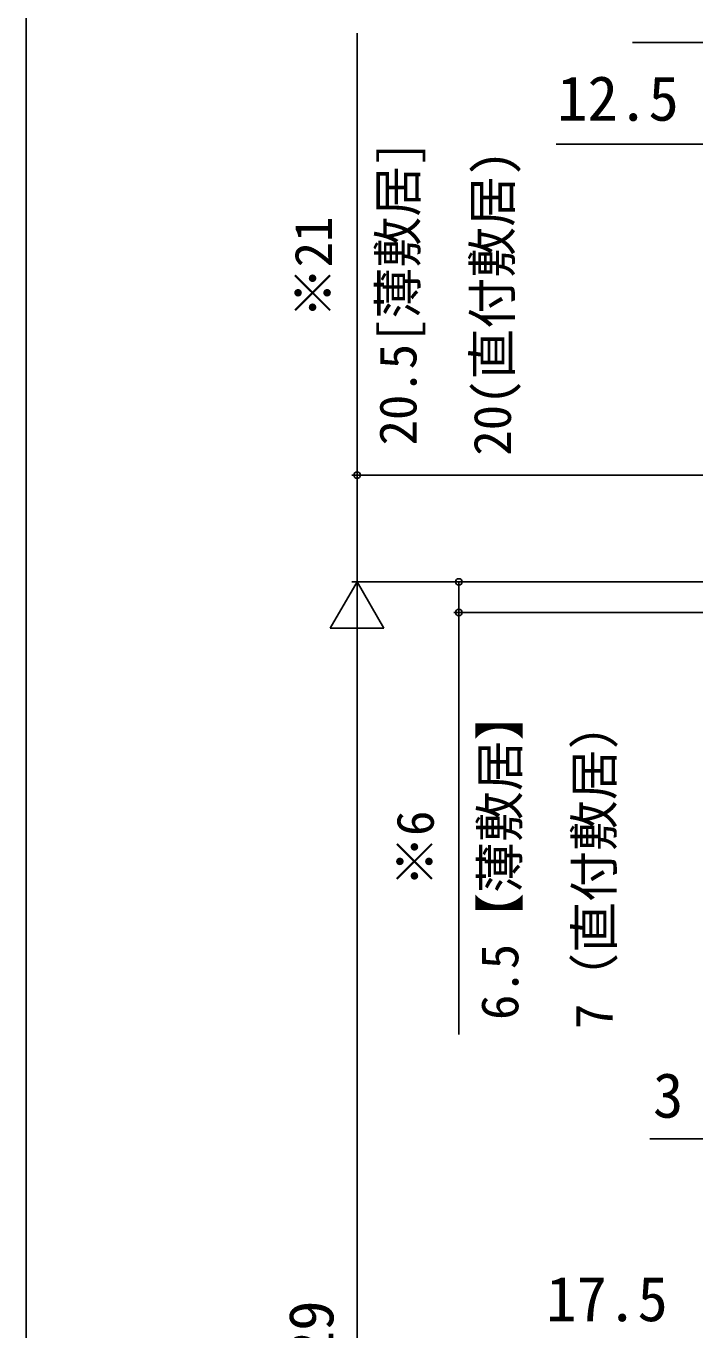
# Model space of a CAD drawing. Units: millimetres, scale not verified. Extents: x -525 to 525, y -783 to 779.
# Drawn here: x -525 to -393.6, y 287.2 to 543.4 of the extents above; entities that cross this region are included whole.
import ezdxf
from ezdxf.enums import TextEntityAlignment as Align

# ---------------------------------------------------------------- set-up
doc = ezdxf.new("R2010")
doc.units = ezdxf.units.MM
doc.header["$LTSCALE"] = 4
doc.layers.add('0-8_YKK_D', color=6, linetype='Continuous')
doc.layers.add('0-9_YKK_ZWAK', color=7, linetype='Continuous')
doc.styles.add('ＭＳ ゴシック', font='')
doc.styles.get('ＭＳ ゴシック').set_extended_font_data('MS Gothic')

msp = doc.modelspace()

# ---------------------------------------------------------------- linework, layer by layer
at = {"layer": '0-8_YKK_D'}
for p, q in [((-376.998, 455.2), (-461, 455.2)), ((-460, 434.2), (-465.25, 425.107)), ((-349.998, 434.2), (-461, 434.2)), ((-349.998, 434.2), (-461, 434.2)), ((-460, 434.2), (-454.75, 425.107)), ((-460, 434.2), (-460, 416.013)), ((-349.998, 434.2), (-441, 434.2)), ((-353.898, 428.2), (-441, 428.2)), ((-465.25, 425.107), (-454.75, 425.107)), ((-460, 423.7), (-460, 140.703))]:
    msp.add_line(p, q, dxfattribs=at)
for points in [[(-460, 434.2), (-460, 455.2), (-460, 542.034)], [(-375.998, 540.2), (-386.998, 540.2), (-405.889, 540.2)], [(-363.498, 520.2), (-375.998, 520.2), (-420.889, 520.2)], [(-440, 434.2), (-440, 428.2), (-440, 345.286)], [(-386.998, 324.776), (-390, 324.776), (-402.505, 324.776)]]:
    msp.add_lwpolyline(points, dxfattribs=at)
for centre in [(-460, 455.2), (-440, 434.2), (-440, 428.2)]:
    msp.add_circle(centre, 0.637, dxfattribs=at)
at = {"layer": '0-9_YKK_ZWAK'}
msp.add_line((-525, 746.7), (-525, -783.3), dxfattribs=at)

# ---------------------------------------------------------------- texts
at = {"layer": '0-8_YKK_D', "style": 'ＭＳ ゴシック'}
for s, p in [('12.5', (-420.729, 522.2)), ('3', (-401.891, 326.276)), ('17.5', (-422.891, 286.276))]:
    msp.add_text(s, height=8.798, dxfattribs=at).set_placement(p, align=Align.BOTTOM_LEFT)
for s, height, p in [('20.5[薄敷居]', 7.331, (-446.125, 461.028)), ('20(直付敷居)', 7.331, (-427.583, 459.011)), ('※21', 7.331, (-462.739, 486.028)), ('6.5【薄敷居】', 7.331, (-426.125, 348.11)), ('7（直付敷居）', 7.331, (-407.583, 346.32)), ('※6', 7.331, (-442.739, 374.275)), ('DH＝H－29', 8.798, (-462, 239.077))]:
    msp.add_text(s, height=height, rotation=90, dxfattribs=at).set_placement(p, align=Align.BOTTOM_LEFT)

doc.saveas('drawing.dxf')
